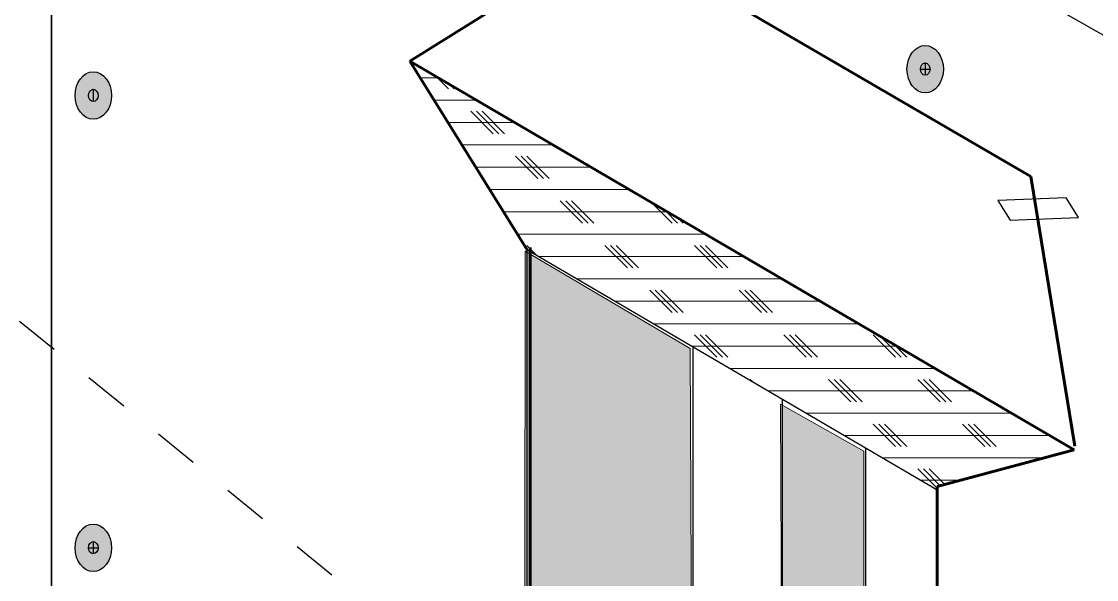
# Model space of a CAD drawing. Extents: x -1328 to 5679, y -4611 to 1603.
# Drawn here: x -940.3 to -723.9, y 1061.7 to 1174.1 of the extents above; entities that cross this region are included whole.
import ezdxf

# ---------------------------------------------------------------- set-up
doc = ezdxf.new("R2010")
doc.units = 0
doc.header["$MEASUREMENT"] = 0
doc.linetypes.add('AI-Linetype-19', pattern=[18.002632, 9.001316, -9.001316])
for name, color, linetype, lineweight in [('.ATI-HATCH', 7, 'Continuous', 0), ('G-ANNO-TTLB', 7, 'Continuous', 0), ('Layer 12', 7, 'Continuous', 0), ('TYVEK', 7, 'Continuous', 0)]:
    doc.layers.add(name, color=color, linetype=linetype, lineweight=lineweight)

# ---------------------------------------------------------------- blocks, each defined once
blk = doc.blocks.new('Block_82')
at = {"layer": 'TYVEK', "true_color": 0x003b71, "transparency": 33554687}
h = blk.add_hatch(color=156, dxfattribs=at)
h.dxf.hatch_style = 2
edge = h.paths.add_edge_path()
edge.add_ellipse((-758.38, 1164.45), major_axis=(0, 4.78), ratio=0.766948, start_angle=0, end_angle=360)
h = blk.add_hatch(color=156, dxfattribs=at)
h.dxf.hatch_style = 2
edge = h.paths.add_edge_path()
edge.add_ellipse((-925.89, 1159.15), major_axis=(0, 4.78), ratio=0.766948, start_angle=0, end_angle=360)
h = blk.add_hatch(color=156, dxfattribs=at)
h.dxf.hatch_style = 2
edge = h.paths.add_edge_path()
edge.add_ellipse((-925.89, 1068.07), major_axis=(0, 4.78), ratio=0.766948, start_angle=0, end_angle=360)
at = {"layer": 'TYVEK', "color": 18, "lineweight": 25, "true_color": 0x080808}
for p, q in [((-758.38, 1165.72), (-758.38, 1163.25)), ((-759.36, 1164.48), (-757.41, 1164.48)), ((-925.89, 1160.41), (-925.89, 1157.94)), ((-925.89, 1069.33), (-925.89, 1066.86)), ((-926.86, 1068.1), (-924.92, 1068.1))]:
    blk.add_line(p, q, dxfattribs=at)
at = {"layer": 'TYVEK', "color": 33, "lineweight": 25, "true_color": 0xcc9966}
for points in [[(-926.4, 1072.49)], [(-930.07, 1067.71)]]:
    blk.add_lwpolyline(points, dxfattribs=at)
at = {"layer": 'TYVEK', "color": 18, "lineweight": 25, "true_color": 0x000000}
for centre in [(-758.38, 1164.45), (-925.89, 1159.15), (-925.89, 1068.07)]:
    blk.add_ellipse(centre, major_axis=(0, 4.78), ratio=0.766948, dxfattribs=at)
at = {"layer": 'TYVEK', "color": 18, "lineweight": 25, "true_color": 0x080808}
for centre in [(-758.38, 1164.48), (-925.89, 1159.18), (-925.89, 1068.1)]:
    blk.add_ellipse(centre, major_axis=(0, 1.23), ratio=0.788846, dxfattribs=at)
blk = doc.blocks.new('Block_252')
at = {"layer": '.ATI-HATCH'}
blk.add_lwpolyline([(-862.16, 1166.05), (-838.57, 1128.17), (-755.99, 1079.78), (-755.99, 1080.4), (-728.35, 1087.83)], close=True, dxfattribs=at)
at = {"layer": '.ATI-HATCH', "color": 8, "lineweight": 0, "true_color": 0x808080}
for points in [[(-860.08, 1162.72), (-860.08, 1162.72), (-856.46, 1162.72), (-856.46, 1162.72)], [(-854.35, 1160.47), (-854.35, 1160.47), (-856.8, 1162.92), (-856.8, 1162.92)], [(-853.23, 1160.47), (-853.23, 1160.47), (-854.09, 1161.33), (-854.09, 1161.33)], [(-857.28, 1158.22), (-857.28, 1158.22), (-848.76, 1158.22), (-848.76, 1158.22)], [(-845.35, 1151.47), (-845.35, 1151.47), (-849.85, 1155.97), (-849.85, 1155.97)], [(-844.23, 1151.47), (-844.23, 1151.47), (-848.73, 1155.97), (-848.73, 1155.97)], [(-843.1, 1151.47), (-843.1, 1151.47), (-847.6, 1155.97), (-847.6, 1155.97)], [(-854.48, 1153.72), (-854.48, 1153.72), (-841.06, 1153.72), (-841.06, 1153.72)], [(-851.68, 1149.22), (-851.68, 1149.22), (-833.37, 1149.22), (-833.37, 1149.22)], [(-836.35, 1142.47), (-836.35, 1142.47), (-840.85, 1146.97), (-840.85, 1146.97)], [(-835.23, 1142.47), (-835.23, 1142.47), (-839.73, 1146.97), (-839.73, 1146.97)], [(-834.1, 1142.47), (-834.1, 1142.47), (-838.6, 1146.97), (-838.6, 1146.97)], [(-848.87, 1144.72), (-848.87, 1144.72), (-825.67, 1144.72), (-825.67, 1144.72)], [(-846.07, 1140.22), (-846.07, 1140.22), (-817.97, 1140.22), (-817.97, 1140.22)], [(-827.35, 1133.47), (-827.35, 1133.47), (-831.85, 1137.97), (-831.85, 1137.97)], [(-826.22, 1133.47), (-826.22, 1133.47), (-830.72, 1137.97), (-830.72, 1137.97)], [(-825.1, 1133.47), (-825.1, 1133.47), (-829.6, 1137.97), (-829.6, 1137.97)], [(-809.35, 1133.47), (-809.35, 1133.47), (-813.47, 1137.59), (-813.47, 1137.59)], [(-843.27, 1135.72), (-843.27, 1135.72), (-810.27, 1135.72), (-810.27, 1135.72)], [(-808.22, 1133.47), (-808.22, 1133.47), (-810.76, 1136), (-810.76, 1136)], [(-807.1, 1133.47), (-807.1, 1133.47), (-808.05, 1134.42), (-808.05, 1134.42)], [(-840.47, 1131.22), (-840.47, 1131.22), (-802.57, 1131.22), (-802.57, 1131.22)], [(-836.73, 1127.09), (-836.73, 1127.09), (-838.6, 1128.96), (-838.6, 1128.96)], [(-818.35, 1124.46), (-818.35, 1124.46), (-822.85, 1128.96), (-822.85, 1128.96)], [(-817.22, 1124.46), (-817.22, 1124.46), (-821.72, 1128.96), (-821.72, 1128.96)], [(-816.1, 1124.46), (-816.1, 1124.46), (-820.6, 1128.96), (-820.6, 1128.96)], [(-800.35, 1124.46), (-800.35, 1124.46), (-804.85, 1128.96), (-804.85, 1128.96)], [(-799.22, 1124.46), (-799.22, 1124.46), (-803.72, 1128.96), (-803.72, 1128.96)], [(-798.09, 1124.46), (-798.09, 1124.46), (-802.6, 1128.96), (-802.6, 1128.96)], [(-836.08, 1126.71), (-836.08, 1126.71), (-794.87, 1126.71), (-794.87, 1126.71)], [(-828.4, 1122.21), (-828.4, 1122.21), (-787.17, 1122.21), (-787.17, 1122.21)], [(-809.35, 1115.46), (-809.35, 1115.46), (-813.85, 1119.96), (-813.85, 1119.96)], [(-808.22, 1115.46), (-808.22, 1115.46), (-812.72, 1119.96), (-812.72, 1119.96)], [(-807.1, 1115.46), (-807.1, 1115.46), (-811.6, 1119.96), (-811.6, 1119.96)], [(-791.34, 1115.46), (-791.34, 1115.46), (-795.84, 1119.96), (-795.84, 1119.96)], [(-790.22, 1115.46), (-790.22, 1115.46), (-794.72, 1119.96), (-794.72, 1119.96)], [(-789.09, 1115.46), (-789.09, 1115.46), (-793.59, 1119.96), (-793.59, 1119.96)], [(-820.72, 1117.71), (-820.72, 1117.71), (-779.47, 1117.71), (-779.47, 1117.71)], [(-813.04, 1113.21), (-813.04, 1113.21), (-771.77, 1113.21), (-771.77, 1113.21)], [(-800.35, 1106.46), (-800.35, 1106.46), (-804.85, 1110.96), (-804.85, 1110.96)], [(-799.22, 1106.46), (-799.22, 1106.46), (-803.72, 1110.96), (-803.72, 1110.96)], [(-798.09, 1106.46), (-798.09, 1106.46), (-802.6, 1110.96), (-802.6, 1110.96)], [(-782.34, 1106.46), (-782.34, 1106.46), (-786.84, 1110.96), (-786.84, 1110.96)], [(-781.22, 1106.46), (-781.22, 1106.46), (-785.72, 1110.96), (-785.72, 1110.96)], [(-780.09, 1106.46), (-780.09, 1106.46), (-784.59, 1110.96), (-784.59, 1110.96)], [(-764.34, 1106.46), (-764.34, 1106.46), (-768.84, 1110.96), (-768.84, 1110.96)], [(-763.21, 1106.46), (-763.21, 1106.46), (-767.43, 1110.67), (-767.43, 1110.67)], [(-805.36, 1108.71), (-805.36, 1108.71), (-764.07, 1108.71), (-764.07, 1108.71)], [(-762.09, 1106.46), (-762.09, 1106.46), (-764.72, 1109.09), (-764.72, 1109.09)], [(-797.69, 1104.21), (-797.69, 1104.21), (-756.37, 1104.21), (-756.37, 1104.21)], [(-793.24, 1101.61), (-793.24, 1101.61), (-793.59, 1101.96), (-793.59, 1101.96)], [(-773.34, 1097.46), (-773.34, 1097.46), (-777.84, 1101.96), (-777.84, 1101.96)], [(-772.22, 1097.46), (-772.22, 1097.46), (-776.72, 1101.96), (-776.72, 1101.96)], [(-771.09, 1097.46), (-771.09, 1097.46), (-775.59, 1101.96), (-775.59, 1101.96)], [(-755.34, 1097.46), (-755.34, 1097.46), (-759.84, 1101.96), (-759.84, 1101.96)], [(-754.21, 1097.46), (-754.21, 1097.46), (-758.71, 1101.96), (-758.71, 1101.96)], [(-753.09, 1097.46), (-753.09, 1097.46), (-757.59, 1101.96), (-757.59, 1101.96)], [(-790.01, 1099.71), (-790.01, 1099.71), (-748.67, 1099.71), (-748.67, 1099.71)], [(-782.33, 1095.21), (-782.33, 1095.21), (-740.97, 1095.21), (-740.97, 1095.21)], [(-764.34, 1088.46), (-764.34, 1088.46), (-768.84, 1092.96), (-768.84, 1092.96)], [(-763.21, 1088.46), (-763.21, 1088.46), (-767.72, 1092.96), (-767.72, 1092.96)], [(-762.09, 1088.46), (-762.09, 1088.46), (-766.59, 1092.96), (-766.59, 1092.96)], [(-746.34, 1088.46), (-746.34, 1088.46), (-750.84, 1092.96), (-750.84, 1092.96)], [(-745.21, 1088.46), (-745.21, 1088.46), (-749.71, 1092.96), (-749.71, 1092.96)], [(-744.09, 1088.46), (-744.09, 1088.46), (-748.59, 1092.96), (-748.59, 1092.96)], [(-774.65, 1090.71), (-774.65, 1090.71), (-733.27, 1090.71), (-733.27, 1090.71)], [(-766.97, 1086.21), (-766.97, 1086.21), (-734.39, 1086.21), (-734.39, 1086.21)], [(-755.99, 1080.11), (-755.99, 1080.11), (-759.84, 1083.96), (-759.84, 1083.96)], [(-755.34, 1080.58), (-755.34, 1080.58), (-758.71, 1083.96), (-758.71, 1083.96)], [(-754.45, 1080.82), (-754.45, 1080.82), (-757.59, 1083.96), (-757.59, 1083.96)], [(-759.29, 1081.71), (-759.29, 1081.71), (-751.14, 1081.71), (-751.14, 1081.71)]]:
    blk.add_open_spline(points, degree=3, dxfattribs=at)

msp = doc.modelspace()

# ---------------------------------------------------------------- hatches: boundary and pattern name
at = {"layer": 'G-ANNO-TTLB', "true_color": 0xff00ff, "transparency": 33554687}
h = msp.add_hatch(color=6, dxfattribs=at)
edge = h.paths.add_edge_path()
edge.add_spline(control_points=[(1626, -853.91), (1626, -853.91), (-1303.52, -853.91), (-1303.52, -853.91), (-1303.52, -853.91), (-1303.52, 1603.09), (-1303.52, 1603.09), (-1303.52, 1603.09), (1626, 1603.09), (1626, 1603.09), (1626, 1603.09), (1626, -853.91), (1626, -853.91)], knot_values=[0, 0, 0, 0, 1, 1, 1, 2, 2, 2, 3, 3, 3, 4, 4, 4, 4], degree=3, periodic=0)
edge = h.paths.add_edge_path()
edge.add_spline(control_points=[(-1294.52, 1594.09), (-1294.52, 1594.09), (-1294.52, -844.91), (-1294.52, -844.91), (-1294.52, -844.91), (1617, -844.91), (1617, -844.91), (1617, -844.91), (1617, 1594.09), (1617, 1594.09), (1617, 1594.09), (-1294.52, 1594.09), (-1294.52, 1594.09)], knot_values=[0, 0, 0, 0, 1, 1, 1, 2, 2, 2, 3, 3, 3, 4, 4, 4, 4], degree=3, periodic=0)
edge.add_line((-1294.52, 1594.09), (-1294.52, 1594.09))
at = {"layer": 'Layer 12', "true_color": 0x848484, "transparency": 33554495}
h = msp.add_hatch(color=252, dxfattribs=at)
h.dxf.hatch_style = 2
h.paths.add_polyline_path([(-839.04, 984.75), (-838.91, 1127.78), (-805.71, 1108.18), (-805.23, 1003.28)])
h = msp.add_hatch(color=252, dxfattribs=at)
h.dxf.hatch_style = 2
h.paths.add_polyline_path([(-770.83, 1012.45), (-787.12, 1002.64), (-787.54, 1097.01), (-770.74, 1087.53)])

# ---------------------------------------------------------------- linework, layer by layer
at = {"layer": 'G-ANNO-TTLB'}
for points in [[(1626, -853.91), (1626, -853.91), (-1303.52, -853.91), (-1303.52, -853.91), (-1303.52, -853.91), (-1303.52, 1603.09), (-1303.52, 1603.09), (-1303.52, 1603.09), (1626, 1603.09), (1626, 1603.09), (1626, 1603.09), (1626, -853.91), (1626, -853.91)], [(-1294.52, 1594.09), (-1294.52, 1594.09), (-1294.52, -844.91), (-1294.52, -844.91), (-1294.52, -844.91), (1617, -844.91), (1617, -844.91), (1617, -844.91), (1617, 1594.09), (1617, 1594.09), (1617, 1594.09), (-1294.52, 1594.09), (-1294.52, 1594.09)]]:
    msp.add_open_spline(points, degree=3, knots=[0, 0, 0, 0, 1, 1, 1, 2, 2, 2, 3, 3, 3, 4, 4, 4, 4], dxfattribs=at)
at = {"layer": 'Layer 12'}
for points in [[(-839.04, 984.75), (-838.91, 1127.78), (-805.71, 1108.18), (-805.23, 1003.28)], [(-770.83, 1012.45), (-787.12, 1002.64), (-787.54, 1097.01), (-770.74, 1087.53)]]:
    msp.add_lwpolyline(points, close=True, dxfattribs=at)
at = {"layer": 'TYVEK', "color": 2, "lineweight": 25, "true_color": 0xffff00}
for p, q in [((-934.38, 1292.25), (-934.38, 869.95)), ((-665.55, 1138.74), (-934.38, 1292.25))]:
    msp.add_line(p, q, dxfattribs=at)
at = {"layer": 'TYVEK', "color": 18, "lineweight": 25, "true_color": 0x000000}
for p, q in [((-665.55, 1138.74), (-934.38, 1292.25)), ((-934.29, 1292.27), (-934.29, 870.03)), ((-838.52, 956.62), (-838.52, 1128.09)), ((-838.43, 1128.09), (-755.83, 1079.68)), ((-805.12, 1003.66), (-805.12, 1108.57)), ((-787.12, 980.89), (-787.12, 1098.02)), ((-787.12, 980.89), (-787.12, 1097.91)), ((-770.32, 990.34), (-770.32, 1088.17))]:
    msp.add_line(p, q, dxfattribs=at)
at = {"layer": 'TYVEK', "color": 18, "lineweight": 60, "true_color": 0x000000}
for p, q in [((-862.16, 1166.05), (-821.14, 1191.8)), ((-821.14, 1191.8), (-737.11, 1142.82)), ((-728.35, 1087.83), (-862.16, 1166.05)), ((-838.52, 1128.09), (-862.16, 1166.05)), ((-728.26, 1088.54), (-737.11, 1142.82)), ((-837.91, 985.15), (-837.91, 1128.56)), ((-755.99, 1080.4), (-728.35, 1087.83)), ((-755.78, 947.39), (-755.99, 1080.4))]:
    msp.add_line(p, q, dxfattribs=at)
at = {"layer": 'TYVEK', "color": 18, "linetype": 'AI-Linetype-19', "lineweight": 25, "true_color": 0x000000}
msp.add_line((-968.66, 1136.43), (-800.77, 1000), dxfattribs=at)
at = {"layer": 'TYVEK', "color": 4, "lineweight": 25, "true_color": 0x00ffff}
msp.add_line((-755.93, 908.9), (-755.93, 1079.69), dxfattribs=at)
at = {"layer": 'TYVEK', "color": 2, "lineweight": 25, "true_color": 0xffff00}
msp.add_lwpolyline([(-730, 1138.55), (-743.75, 1138.03), (-741.28, 1134.08), (-727.53, 1134.6)], close=True, dxfattribs=at)

# ---------------------------------------------------------------- block references
at = {"layer": '.ATI-HATCH'}
msp.add_blockref('Block_252', (0, 0), dxfattribs=at)
at = {"layer": 'TYVEK'}
msp.add_blockref('Block_82', (0, 0), dxfattribs=at)

doc.saveas('drawing.dxf')
